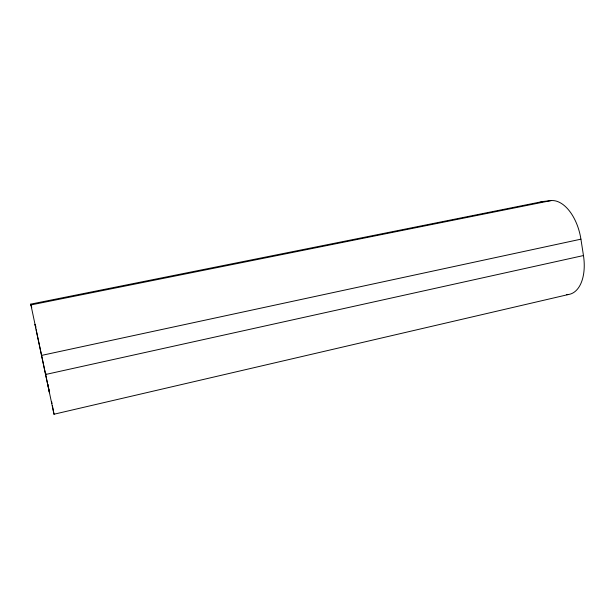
<?xml version="1.0" encoding="UTF-8"?>
<svg xmlns="http://www.w3.org/2000/svg" width="615" height="615" viewBox="0 0 615 615"><rect width="100%" height="100%" fill="white"/><g stroke="black" fill="none" stroke-linecap="round" stroke-linejoin="round"><path stroke-width="0.92" d="M539.209 202.581L542.876 201.505L550.863 200.628A39.875 22.64 77.7 0 1 580.921 239.174L583.466 255.548A39.829 22.563 76.9 0 1 566.423 294.631M542.876 201.505L30.75 304.125L53.997 414.226L568.644 294.47M45.441 374.527L583.466 255.548M41.39 355.447L580.921 239.174M30.865 304.948L550.863 200.628M35.916 326.865L35.04 324.359L35.731 328.018M30.75 304.125L31.765 307.669M45.802 373.874L45.671 373.305L45.771 373.851M49.454 392.716L36.077 329.709M51.645 401.672L51.998 403.525M52.352 405.385L54.051 414.372M47.97 384.536L49.461 392.508"/></g></svg>
